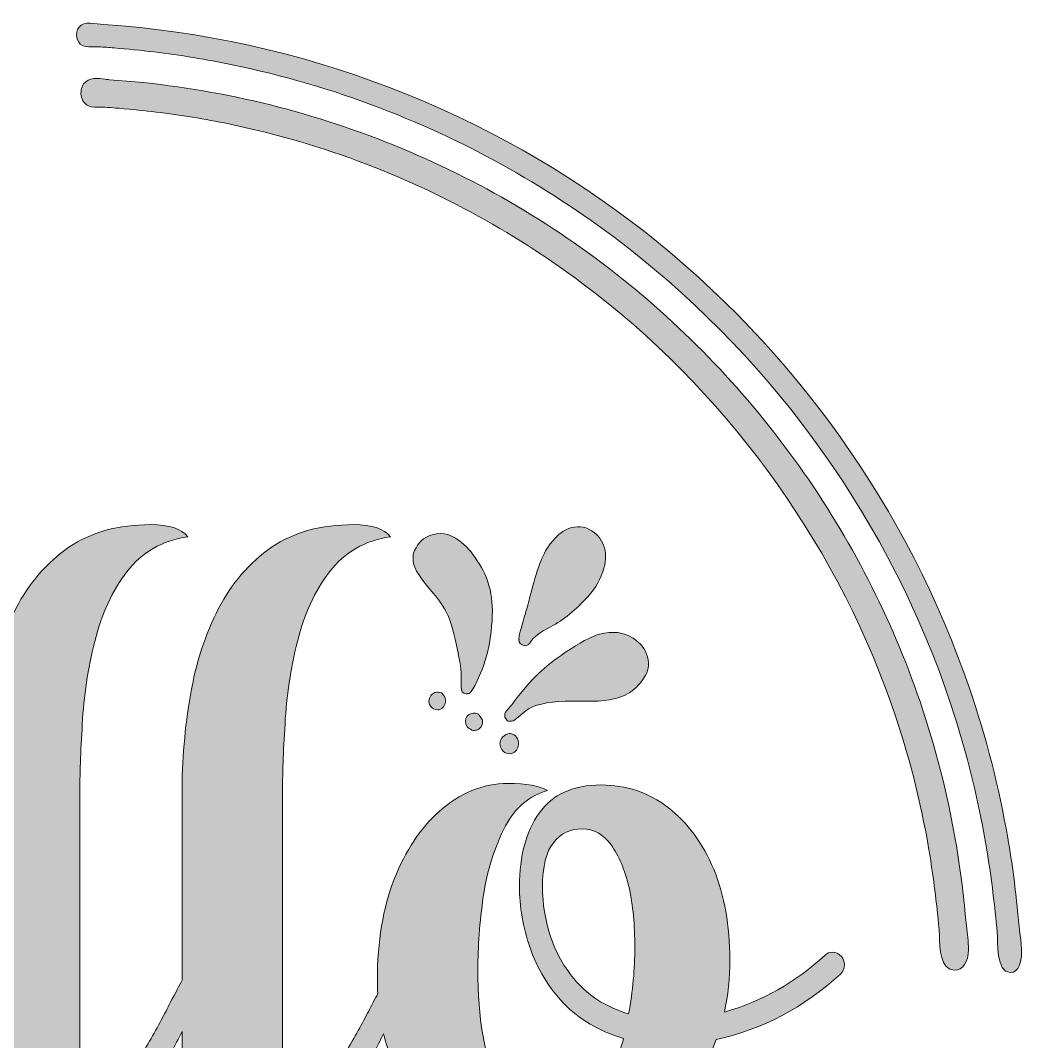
# Model space of a CAD drawing. Header units: inches. Extents: x 0.7 to 11.3, y -11.4 to -0.6.
# Drawn here: x 5.99 to 11.31, y -6.01 to -0.58 of the extents above; entities that cross this region are included whole.
import ezdxf

# ---------------------------------------------------------------- set-up
doc = ezdxf.new("R2010")
doc.units = ezdxf.units.IN
doc.header["$MEASUREMENT"] = 0
doc.layers.add('Layer 1', color=7, linetype='Continuous')

# ---------------------------------------------------------------- blocks, each defined once
blk = doc.blocks.new('block 7')
at = {"layer": 'Layer 1', "true_color": 0x231f20}
h = blk.add_hatch(color=250, dxfattribs=at)
h.dxf.hatch_style = 2
edge = h.paths.add_edge_path()
edge.add_spline(control_points=[(8.2511, -4.2002), (8.249, -4.2229), (8.2307, -4.242), (8.2102, -4.2424), (8.1983, -4.2429), (8.1779, -4.2321), (8.1715, -4.222), (8.1588, -4.2021), (8.1624, -4.1745), (8.1801, -4.1593), (8.1878, -4.1527), (8.2031, -4.1474), (8.2141, -4.148), (8.2365, -4.1489), (8.2534, -4.1727), (8.2511, -4.2002)], knot_values=[0, 0, 0, 0, 1, 1, 1, 2, 2, 2, 3, 3, 3, 4, 4, 4, 5, 5, 5, 5], degree=3, periodic=1)
at = {"layer": 'Layer 1', "lineweight": 0}
blk.add_open_spline([(8.2511, -4.2002), (8.249, -4.2229), (8.2307, -4.242), (8.2102, -4.2424), (8.1983, -4.2429), (8.1779, -4.2321), (8.1715, -4.222), (8.1588, -4.2021), (8.1624, -4.1745), (8.1801, -4.1593), (8.1878, -4.1527), (8.2031, -4.1474), (8.2141, -4.148), (8.2365, -4.1489), (8.2534, -4.1727), (8.2511, -4.2002)], degree=3, knots=[0, 0, 0, 0, 1, 1, 1, 2, 2, 2, 3, 3, 3, 4, 4, 4, 5, 5, 5, 5], dxfattribs=at)
blk = doc.blocks.new('block 8')
at = {"layer": 'Layer 1', "true_color": 0x231f20}
h = blk.add_hatch(color=250, dxfattribs=at)
h.dxf.hatch_style = 2
edge = h.paths.add_edge_path()
edge.add_spline(control_points=[(8.4299, -4.3441), (8.4261, -4.3465), (8.4172, -4.3497), (8.4102, -4.3512), (8.3993, -4.3531), (8.3962, -4.3526), (8.3841, -4.3456), (8.3694, -4.3371), (8.3627, -4.329), (8.3599, -4.3158), (8.3555, -4.2964), (8.3609, -4.279), (8.3745, -4.2691), (8.389, -4.2584), (8.4098, -4.2563), (8.4233, -4.2641), (8.4304, -4.2682), (8.4433, -4.2857), (8.448, -4.2973), (8.4532, -4.3101), (8.4431, -4.3355), (8.4299, -4.3441)], knot_values=[0, 0, 0, 0, 1, 1, 1, 2, 2, 2, 3, 3, 3, 4, 4, 4, 5, 5, 5, 6, 6, 6, 7, 7, 7, 7], degree=3, periodic=1)
at = {"layer": 'Layer 1', "lineweight": 0}
blk.add_open_spline([(8.4299, -4.3441), (8.4261, -4.3465), (8.4172, -4.3497), (8.4102, -4.3512), (8.3993, -4.3531), (8.3962, -4.3526), (8.3841, -4.3456), (8.3694, -4.3371), (8.3627, -4.329), (8.3599, -4.3158), (8.3555, -4.2964), (8.3609, -4.279), (8.3745, -4.2691), (8.389, -4.2584), (8.4098, -4.2563), (8.4233, -4.2641), (8.4304, -4.2682), (8.4433, -4.2857), (8.448, -4.2973), (8.4532, -4.3101), (8.4431, -4.3355), (8.4299, -4.3441)], degree=3, knots=[0, 0, 0, 0, 1, 1, 1, 2, 2, 2, 3, 3, 3, 4, 4, 4, 5, 5, 5, 6, 6, 6, 7, 7, 7, 7], dxfattribs=at)
blk = doc.blocks.new('block 10')
at = {"layer": 'Layer 1', "true_color": 0x231f20}
h = blk.add_hatch(color=250, dxfattribs=at)
h.dxf.hatch_style = 2
edge = h.paths.add_edge_path()
edge.add_spline(control_points=[(8.4586, -3.515), (8.4657, -3.5304), (8.4765, -3.5605), (8.4826, -3.5817), (8.4991, -3.6408), (8.5039, -3.692), (8.4992, -3.7676), (8.4939, -3.8518), (8.4857, -3.9028), (8.4669, -3.9678), (8.4448, -4.0429), (8.3932, -4.1516), (8.3775, -4.1554), (8.3666, -4.158), (8.355, -4.1574), (8.3489, -4.1536), (8.3355, -4.1456), (8.3332, -4.1357), (8.3348, -4.0935), (8.3371, -4.0418), (8.3348, -4.0197), (8.3174, -3.9314), (8.2996, -3.8406), (8.2795, -3.7687), (8.2609, -3.7314), (8.2444, -3.6983), (8.217, -3.6581), (8.1868, -3.6229), (8.098, -3.5188), (8.076, -3.4789), (8.0796, -3.4284), (8.0812, -3.4054), (8.0817, -3.4041), (8.0954, -3.3808), (8.1032, -3.3673), (8.1142, -3.3519), (8.12, -3.346), (8.154, -3.312), (8.2167, -3.2967), (8.2638, -3.311), (8.2983, -3.3213), (8.343, -3.3526), (8.3763, -3.3895), (8.4005, -3.4166), (8.4436, -3.4825), (8.4586, -3.515)], knot_values=[0, 0, 0, 0, 1, 1, 1, 2, 2, 2, 3, 3, 3, 4, 4, 4, 5, 5, 5, 6, 6, 6, 7, 7, 7, 8, 8, 8, 9, 9, 9, 10, 10, 10, 11, 11, 11, 12, 12, 12, 13, 13, 13, 14, 14, 14, 15, 15, 15, 15], degree=3, periodic=1)
at = {"layer": 'Layer 1', "lineweight": 0}
blk.add_open_spline([(8.4586, -3.515), (8.4657, -3.5304), (8.4765, -3.5605), (8.4826, -3.5817), (8.4991, -3.6408), (8.5039, -3.692), (8.4992, -3.7676), (8.4939, -3.8518), (8.4857, -3.9028), (8.4669, -3.9678), (8.4448, -4.0429), (8.3932, -4.1516), (8.3775, -4.1554), (8.3666, -4.158), (8.355, -4.1574), (8.3489, -4.1536), (8.3355, -4.1456), (8.3332, -4.1357), (8.3348, -4.0935), (8.3371, -4.0418), (8.3348, -4.0197), (8.3174, -3.9314), (8.2996, -3.8406), (8.2795, -3.7687), (8.2609, -3.7314), (8.2444, -3.6983), (8.217, -3.6581), (8.1868, -3.6229), (8.098, -3.5188), (8.076, -3.4789), (8.0796, -3.4284), (8.0812, -3.4054), (8.0817, -3.4041), (8.0954, -3.3808), (8.1032, -3.3673), (8.1142, -3.3519), (8.12, -3.346), (8.154, -3.312), (8.2167, -3.2967), (8.2638, -3.311), (8.2983, -3.3213), (8.343, -3.3526), (8.3763, -3.3895), (8.4005, -3.4166), (8.4436, -3.4825), (8.4586, -3.515)], degree=3, knots=[0, 0, 0, 0, 1, 1, 1, 2, 2, 2, 3, 3, 3, 4, 4, 4, 5, 5, 5, 6, 6, 6, 7, 7, 7, 8, 8, 8, 9, 9, 9, 10, 10, 10, 11, 11, 11, 12, 12, 12, 13, 13, 13, 14, 14, 14, 15, 15, 15, 15], dxfattribs=at)
blk = doc.blocks.new('block 11')
at = {"layer": 'Layer 1', "true_color": 0x231f20}
h = blk.add_hatch(color=250, dxfattribs=at)
h.dxf.hatch_style = 2
edge = h.paths.add_edge_path()
edge.add_spline(control_points=[(8.7032, -3.8823), (8.6972, -3.8926), (8.6894, -3.8988), (8.6783, -3.9016), (8.6685, -3.9042), (8.6469, -3.8918), (8.6432, -3.8811), (8.6419, -3.877), (8.6415, -3.8725), (8.6424, -3.8709), (8.6433, -3.8693), (8.643, -3.8672), (8.6418, -3.8665), (8.6404, -3.8658), (8.6406, -3.8634), (8.6419, -3.8611), (8.6432, -3.8588), (8.6439, -3.8555), (8.6435, -3.8535), (8.6423, -3.8487), (8.66, -3.7812), (8.676, -3.7301), (8.6832, -3.7064), (8.6947, -3.6647), (8.7017, -3.6372), (8.7362, -3.4991), (8.7672, -3.4166), (8.8037, -3.3659), (8.8127, -3.3534), (8.8367, -3.3262), (8.8473, -3.3161), (8.8832, -3.2832), (8.9279, -3.2661), (8.9695, -3.2692), (8.9902, -3.271), (8.9944, -3.2722), (9.016, -3.2837), (9.0895, -3.3224), (9.1187, -3.3992), (9.0936, -3.4885), (9.0774, -3.5459), (9.0515, -3.5919), (9.0077, -3.641), (8.9438, -3.7126), (8.8803, -3.7639), (8.8094, -3.8008), (8.7543, -3.8297), (8.7169, -3.8584), (8.7032, -3.8823)], knot_values=[0, 0, 0, 0, 1, 1, 1, 2, 2, 2, 3, 3, 3, 4, 4, 4, 5, 5, 5, 6, 6, 6, 7, 7, 7, 8, 8, 8, 9, 9, 9, 10, 10, 10, 11, 11, 11, 12, 12, 12, 13, 13, 13, 14, 14, 14, 15, 15, 15, 16, 16, 16, 16], degree=3, periodic=1)
at = {"layer": 'Layer 1', "lineweight": 0}
blk.add_open_spline([(8.7032, -3.8823), (8.6972, -3.8926), (8.6894, -3.8988), (8.6783, -3.9016), (8.6685, -3.9042), (8.6469, -3.8918), (8.6432, -3.8811), (8.6419, -3.877), (8.6415, -3.8725), (8.6424, -3.8709), (8.6433, -3.8693), (8.643, -3.8672), (8.6418, -3.8665), (8.6404, -3.8658), (8.6406, -3.8634), (8.6419, -3.8611), (8.6432, -3.8588), (8.6439, -3.8555), (8.6435, -3.8535), (8.6423, -3.8487), (8.66, -3.7812), (8.676, -3.7301), (8.6832, -3.7064), (8.6947, -3.6647), (8.7017, -3.6372), (8.7362, -3.4991), (8.7672, -3.4166), (8.8037, -3.3659), (8.8127, -3.3534), (8.8367, -3.3262), (8.8473, -3.3161), (8.8832, -3.2832), (8.9279, -3.2661), (8.9695, -3.2692), (8.9902, -3.271), (8.9944, -3.2722), (9.016, -3.2837), (9.0895, -3.3224), (9.1187, -3.3992), (9.0936, -3.4885), (9.0774, -3.5459), (9.0515, -3.5919), (9.0077, -3.641), (8.9438, -3.7126), (8.8803, -3.7639), (8.8094, -3.8008), (8.7543, -3.8297), (8.7169, -3.8584), (8.7032, -3.8823)], degree=3, knots=[0, 0, 0, 0, 1, 1, 1, 2, 2, 2, 3, 3, 3, 4, 4, 4, 5, 5, 5, 6, 6, 6, 7, 7, 7, 8, 8, 8, 9, 9, 9, 10, 10, 10, 11, 11, 11, 12, 12, 12, 13, 13, 13, 14, 14, 14, 15, 15, 15, 16, 16, 16, 16], dxfattribs=at)
blk = doc.blocks.new('block 12')
at = {"layer": 'Layer 1', "true_color": 0x231f20}
h = blk.add_hatch(color=250, dxfattribs=at)
h.dxf.hatch_style = 2
edge = h.paths.add_edge_path()
edge.add_spline(control_points=[(8.5738, -4.2929), (8.5745, -4.2918), (8.573, -4.2891), (8.5705, -4.2865), (8.5648, -4.281), (8.5651, -4.2656), (8.5713, -4.2548), (8.5741, -4.2499), (8.5771, -4.2458), (8.5782, -4.2455), (8.5793, -4.2453), (8.5963, -4.2242), (8.6159, -4.1987), (8.7106, -4.0757), (8.7729, -4.0158), (8.8863, -3.9384), (8.9656, -3.8847), (9.0248, -3.8532), (9.0709, -3.8406), (9.1387, -3.8218), (9.1999, -3.8292), (9.249, -3.862), (9.2891, -3.8891), (9.3119, -3.9175), (9.3232, -3.9558), (9.3388, -4.0083), (9.3286, -4.048), (9.2871, -4.0988), (9.258, -4.1344), (9.2318, -4.1539), (9.1915, -4.1696), (9.129, -4.1942), (9.0845, -4.1986), (8.9248, -4.1963), (8.8237, -4.195), (8.7411, -4.2093), (8.6959, -4.2356), (8.6862, -4.2413), (8.6564, -4.2649), (8.6299, -4.2882), (8.6176, -4.2988), (8.602, -4.3058), (8.5967, -4.3027), (8.5951, -4.3018), (8.593, -4.3022), (8.5924, -4.3033), (8.5916, -4.3047), (8.5869, -4.3032), (8.5818, -4.3003), (8.5768, -4.2974), (8.5732, -4.2941), (8.5738, -4.2929)], knot_values=[0, 0, 0, 0, 1, 1, 1, 2, 2, 2, 3, 3, 3, 4, 4, 4, 5, 5, 5, 6, 6, 6, 7, 7, 7, 8, 8, 8, 9, 9, 9, 10, 10, 10, 11, 11, 11, 12, 12, 12, 13, 13, 13, 14, 14, 14, 15, 15, 15, 16, 16, 16, 17, 17, 17, 17], degree=3, periodic=1)
at = {"layer": 'Layer 1', "lineweight": 0}
blk.add_open_spline([(8.5738, -4.2929), (8.5745, -4.2918), (8.573, -4.2891), (8.5705, -4.2865), (8.5648, -4.281), (8.5651, -4.2656), (8.5713, -4.2548), (8.5741, -4.2499), (8.5771, -4.2458), (8.5782, -4.2455), (8.5793, -4.2453), (8.5963, -4.2242), (8.6159, -4.1987), (8.7106, -4.0757), (8.7729, -4.0158), (8.8863, -3.9384), (8.9656, -3.8847), (9.0248, -3.8532), (9.0709, -3.8406), (9.1387, -3.8218), (9.1999, -3.8292), (9.249, -3.862), (9.2891, -3.8891), (9.3119, -3.9175), (9.3232, -3.9558), (9.3388, -4.0083), (9.3286, -4.048), (9.2871, -4.0988), (9.258, -4.1344), (9.2318, -4.1539), (9.1915, -4.1696), (9.129, -4.1942), (9.0845, -4.1986), (8.9248, -4.1963), (8.8237, -4.195), (8.7411, -4.2093), (8.6959, -4.2356), (8.6862, -4.2413), (8.6564, -4.2649), (8.6299, -4.2882), (8.6176, -4.2988), (8.602, -4.3058), (8.5967, -4.3027), (8.5951, -4.3018), (8.593, -4.3022), (8.5924, -4.3033), (8.5916, -4.3047), (8.5869, -4.3032), (8.5818, -4.3003), (8.5768, -4.2974), (8.5732, -4.2941), (8.5738, -4.2929)], degree=3, knots=[0, 0, 0, 0, 1, 1, 1, 2, 2, 2, 3, 3, 3, 4, 4, 4, 5, 5, 5, 6, 6, 6, 7, 7, 7, 8, 8, 8, 9, 9, 9, 10, 10, 10, 11, 11, 11, 12, 12, 12, 13, 13, 13, 14, 14, 14, 15, 15, 15, 16, 16, 16, 17, 17, 17, 17], dxfattribs=at)
blk = doc.blocks.new('block 9')
at = {"layer": 'Layer 1'}
for name in ['block 10', 'block 11', 'block 12']:
    blk.add_blockref(name, (0, 0), dxfattribs=at)
blk = doc.blocks.new('block 13')
at = {"layer": 'Layer 1', "true_color": 0x231f20}
h = blk.add_hatch(color=250, dxfattribs=at)
h.dxf.hatch_style = 2
edge = h.paths.add_edge_path()
edge.add_spline(control_points=[(8.5415, -4.4151), (8.5432, -4.4014), (8.5533, -4.3855), (8.5653, -4.378), (8.579, -4.3691), (8.5859, -4.3672), (8.5973, -4.3686), (8.625, -4.372), (8.6416, -4.3953), (8.6398, -4.4277), (8.6386, -4.4478), (8.6238, -4.4677), (8.6049, -4.474), (8.5958, -4.477), (8.5766, -4.4748), (8.5676, -4.4696), (8.5513, -4.4602), (8.539, -4.4348), (8.5415, -4.4151)], knot_values=[0, 0, 0, 0, 1, 1, 1, 2, 2, 2, 3, 3, 3, 4, 4, 4, 5, 5, 5, 6, 6, 6, 6], degree=3, periodic=1)
at = {"layer": 'Layer 1', "lineweight": 0}
blk.add_open_spline([(8.5415, -4.4151), (8.5432, -4.4014), (8.5533, -4.3855), (8.5653, -4.378), (8.579, -4.3691), (8.5859, -4.3672), (8.5973, -4.3686), (8.625, -4.372), (8.6416, -4.3953), (8.6398, -4.4277), (8.6386, -4.4478), (8.6238, -4.4677), (8.6049, -4.474), (8.5958, -4.477), (8.5766, -4.4748), (8.5676, -4.4696), (8.5513, -4.4602), (8.539, -4.4348), (8.5415, -4.4151)], degree=3, knots=[0, 0, 0, 0, 1, 1, 1, 2, 2, 2, 3, 3, 3, 4, 4, 4, 5, 5, 5, 6, 6, 6, 6], dxfattribs=at)
blk = doc.blocks.new('block 6')
at = {"layer": 'Layer 1'}
for name in ['block 9', 'block 7', 'block 8', 'block 13']:
    blk.add_blockref(name, (0, 0), dxfattribs=at)
blk = doc.blocks.new('block 3')
at = {"layer": 'Layer 1', "true_color": 0x231f20}
h = blk.add_hatch(color=250, dxfattribs=at)
h.dxf.hatch_style = 2
edge = h.paths.add_edge_path()
edge.add_spline(control_points=[(10.3564, -5.5537), (10.3422, -5.5382), (10.326, -5.5305), (10.3079, -5.5305), (10.2936, -5.5305), (10.2807, -5.5356), (10.2691, -5.546), (10.1125, -5.6909), (9.934, -5.7918), (9.7335, -5.8487), (9.7529, -5.7608), (9.7626, -5.6676), (9.7626, -5.5693), (9.7626, -5.3895), (9.7341, -5.2297), (9.6772, -5.0899), (9.619, -4.9502), (9.5381, -4.8409), (9.4346, -4.762), (9.3324, -4.6818), (9.2134, -4.6417), (9.0776, -4.6417), (8.9301, -4.6417), (8.8207, -4.6915), (8.7496, -4.7911), (8.6798, -4.8894), (8.6448, -5.0188), (8.6448, -5.1792), (8.6448, -5.2879), (8.6636, -5.3972), (8.7011, -5.5072), (8.7386, -5.6171), (8.7981, -5.7155), (8.8796, -5.8021), (8.9611, -5.8875), (9.0672, -5.9496), (9.1979, -5.9884), (9.1746, -6.0751), (9.1448, -6.1527), (9.1086, -6.2213), (9.0724, -6.2899), (9.0297, -6.3442), (8.9806, -6.3843), (8.9313, -6.4257), (8.8751, -6.4464), (8.8117, -6.4464), (8.6914, -6.4464), (8.5969, -6.374), (8.5284, -6.2291), (8.4585, -6.0842), (8.4236, -5.8824), (8.4236, -5.6236), (8.4236, -5.502), (8.4333, -5.372), (8.4527, -5.2336), (8.4734, -5.0951), (8.5128, -4.9703), (8.5711, -4.859), (8.6228, -4.7607), (8.6972, -4.698), (8.7942, -4.6708), (8.7515, -4.6462), (8.681, -4.6339), (8.5827, -4.6339), (8.452, -4.6339), (8.3291, -4.6844), (8.214, -4.7853), (8.1182, -4.872), (8.04, -4.991), (7.9792, -5.1423), (7.9197, -5.295), (7.8899, -5.4742), (7.8899, -5.6799), (7.8899, -5.704), (7.8907, -5.7276), (7.8919, -5.7508), (7.8842, -5.7654), (7.876, -5.7808), (7.8667, -5.7983), (7.8382, -5.8552), (7.8013, -5.9238), (7.756, -6.004), (7.7094, -6.0855), (7.6616, -6.1592), (7.6124, -6.2252), (7.562, -6.2912), (7.5174, -6.3241), (7.4785, -6.3241), (7.4177, -6.3241), (7.3866, -6.2537), (7.3854, -6.1126), (7.3854, -6.1126), (7.3854, -4.6941), (7.3854, -4.6941), (7.3854, -4.5906), (7.3899, -4.4651), (7.399, -4.3176), (7.4067, -4.1701), (7.4287, -4.0239), (7.465, -3.879), (7.4999, -3.7354), (7.5568, -3.6119), (7.6357, -3.5084), (7.7146, -3.4049), (7.8227, -3.3428), (7.9598, -3.3221), (7.9249, -3.2794), (7.8595, -3.258), (7.7638, -3.258), (7.5904, -3.258), (7.4449, -3.2981), (7.3272, -3.3784), (7.2094, -3.4599), (7.1157, -3.5685), (7.0458, -3.7044), (6.9759, -3.8389), (6.9261, -3.9922), (6.8964, -4.1643), (6.8666, -4.3351), (6.8517, -4.5117), (6.8517, -4.6941), (6.8517, -4.6941), (6.8517, -5.6799), (6.8517, -5.6799), (6.8388, -5.7058), (6.8181, -5.7452), (6.7896, -5.7983), (6.7612, -5.8552), (6.7243, -5.9238), (6.679, -6.004), (6.6324, -6.0855), (6.5846, -6.1592), (6.5354, -6.2252), (6.485, -6.2912), (6.4403, -6.3241), (6.4015, -6.3241), (6.3407, -6.3241), (6.3096, -6.2537), (6.3084, -6.1126), (6.3084, -6.1126), (6.3084, -4.6941), (6.3084, -4.6941), (6.3084, -4.5906), (6.3129, -4.4651), (6.322, -4.3176), (6.3297, -4.1701), (6.3517, -4.0239), (6.3879, -3.879), (6.4229, -3.7354), (6.4798, -3.6119), (6.5587, -3.5084), (6.6376, -3.4049), (6.7456, -3.3428), (6.8828, -3.3221), (6.8479, -3.2794), (6.7825, -3.258), (6.6868, -3.258), (6.5134, -3.258), (6.3679, -3.2981), (6.2501, -3.3784), (6.1324, -3.4599), (6.0386, -3.5685), (5.9688, -3.7044), (5.8989, -3.8389), (5.8491, -3.9922), (5.8193, -4.1643), (5.7896, -4.3351), (5.7747, -4.5117), (5.7747, -4.6941), (5.7747, -4.6941), (5.7747, -5.6799), (5.7747, -5.6799), (5.6505, -5.9063), (5.4972, -6.0939), (5.3148, -6.2426), (5.1802, -6.3449), (5.0541, -6.396), (4.9364, -6.396), (4.8523, -6.396), (4.7773, -6.3695), (4.7113, -6.3164), (4.644, -6.2634), (4.5922, -6.176), (4.556, -6.0544), (5.1421, -5.8914), (5.4396, -5.61), (5.4487, -5.2103), (5.4461, -4.9451), (5.3394, -4.7724), (5.1285, -4.6921), (5.0354, -4.6624), (4.9415, -4.6475), (4.8471, -4.6475), (4.6556, -4.6475), (4.4952, -4.6902), (4.3658, -4.7756), (4.2352, -4.8623), (4.1369, -4.9832), (4.0709, -5.1385), (4.0049, -5.2937), (3.9719, -5.4742), (3.9719, -5.6799), (3.9719, -5.7046), (3.9725, -5.7289), (3.9737, -5.7528), (3.9666, -5.7668), (3.959, -5.7817), (3.9506, -5.7983), (3.9221, -5.8539), (3.8846, -5.9224), (3.838, -6.004), (3.7927, -6.0855), (3.7449, -6.1586), (3.6944, -6.2232), (3.644, -6.2892), (3.6, -6.3222), (3.5624, -6.3222), (3.5004, -6.3222), (3.4686, -6.2517), (3.4674, -6.1107), (3.4674, -6.1107), (3.4674, -5.1074), (3.4674, -5.1074), (3.4674, -5.0324), (3.4615, -4.9596), (3.4499, -4.8891), (3.4382, -4.8186), (3.4117, -4.7604), (3.3703, -4.7144), (3.3289, -4.6685), (3.2649, -4.6455), (3.1782, -4.6455), (3.1174, -4.6455), (3.0592, -4.6585), (3.0036, -4.6844), (2.9233, -4.7271), (2.8561, -4.7889), (2.8017, -4.8697), (2.7474, -4.9505), (2.7021, -5.0337), (2.6659, -5.1191), (2.6206, -5.2277), (2.5798, -5.3383), (2.5436, -5.4509), (2.5152, -5.5415), (2.4874, -5.6327), (2.4602, -5.7245), (2.4602, -5.7245), (2.3845, -5.9671), (2.3845, -5.9671), (2.3845, -5.9671), (2.3845, -4.5272), (2.3845, -4.5272), (2.3845, -4.403), (2.391, -4.2801), (2.4039, -4.1585), (2.4182, -4.0381), (2.4427, -3.9288), (2.4777, -3.8305), (2.5126, -3.7322), (2.5611, -3.6533), (2.6232, -3.5938), (2.6866, -3.5343), (2.7681, -3.5045), (2.8677, -3.5045), (2.9376, -3.5045), (2.9951, -3.5207), (3.0404, -3.553), (3.0844, -3.5854), (3.1187, -3.6261), (3.1433, -3.6753), (3.1678, -3.7257), (3.1853, -3.7781), (3.1957, -3.8324), (3.2047, -3.8868), (3.2093, -3.9372), (3.2093, -3.9838), (3.2093, -4.1002), (3.1802, -4.1805), (3.1219, -4.2244), (3.1219, -4.2659), (3.1355, -4.2995), (3.1627, -4.3254), (3.1899, -4.3512), (3.2306, -4.3642), (3.2849, -4.3642), (3.3354, -4.3642), (3.3852, -4.3467), (3.4344, -4.3118), (3.4822, -4.2756), (3.5223, -4.2244), (3.5547, -4.1585), (3.5857, -4.0912), (3.6013, -4.0123), (3.6013, -3.9217), (3.5987, -3.7303), (3.5333, -3.5724), (3.4053, -3.4482), (3.2772, -3.3253), (3.0987, -3.2619), (2.8697, -3.258), (2.7338, -3.258), (2.6051, -3.2846), (2.4835, -3.3376), (2.3606, -3.3919), (2.2519, -3.4741), (2.1575, -3.5841), (2.063, -3.6953), (1.9886, -3.837), (1.9343, -4.009), (1.8787, -4.1798), (1.8509, -4.3829), (1.8509, -4.6184), (1.8509, -4.6184), (1.8509, -6.5667), (1.8509, -6.5667), (1.8987, -6.59), (1.9556, -6.6017), (2.0216, -6.6017), (2.0992, -6.6017), (2.1717, -6.5842), (2.239, -6.5493), (2.3062, -6.5143), (2.3547, -6.4548), (2.3845, -6.3707), (2.4078, -6.3009), (2.4576, -6.1482), (2.5339, -5.9127), (2.5766, -5.7873), (2.6206, -5.6624), (2.6659, -5.5382), (2.7125, -5.4127), (2.7571, -5.3073), (2.7998, -5.2219), (2.8412, -5.1378), (2.8755, -5.0958), (2.9027, -5.0958), (2.9221, -5.0958), (2.9324, -5.1301), (2.9337, -5.1986), (2.9337, -5.1986), (2.9337, -6.0117), (2.9337, -6.0117), (2.9337, -6.0932), (2.9392, -6.1735), (2.9502, -6.2524), (2.9612, -6.3313), (2.9815, -6.4024), (3.0113, -6.4658), (3.0372, -6.5201), (3.0734, -6.5638), (3.12, -6.5968), (3.1666, -6.6298), (3.2261, -6.6463), (3.2985, -6.6463), (3.3904, -6.6463), (3.4725, -6.6249), (3.545, -6.5823), (3.6161, -6.5396), (3.6802, -6.4826), (3.7371, -6.4115), (3.794, -6.3416), (3.8458, -6.264), (3.8924, -6.1786), (3.9316, -6.1097), (3.9681, -6.0396), (4.003, -5.9689), (4.021, -6.0471), (4.0467, -6.1198), (4.0806, -6.1864), (4.1517, -6.3287), (4.2475, -6.4386), (4.3678, -6.5163), (4.4881, -6.5926), (4.6201, -6.6308), (4.7637, -6.6308), (4.9577, -6.6308), (5.1434, -6.5661), (5.3206, -6.4367), (5.4833, -6.3184), (5.6346, -6.1463), (5.7747, -5.9206), (5.7747, -5.9206), (5.7747, -6.0117), (5.7747, -6.0117), (5.7747, -6.0932), (5.7799, -6.1735), (5.7902, -6.2524), (5.8006, -6.3326), (5.8206, -6.4037), (5.8504, -6.4658), (5.8776, -6.5215), (5.9144, -6.5654), (5.961, -6.5978), (6.0076, -6.6314), (6.0664, -6.6482), (6.1376, -6.6482), (6.2307, -6.6482), (6.3135, -6.6269), (6.386, -6.5842), (6.4571, -6.5402), (6.5212, -6.4833), (6.5781, -6.4134), (6.635, -6.3436), (6.6868, -6.2659), (6.7334, -6.1806), (6.775, -6.1042), (6.8142, -6.0279), (6.8517, -5.9516), (6.8517, -5.9516), (6.8517, -6.0117), (6.8517, -6.0117), (6.8517, -6.0932), (6.8569, -6.1735), (6.8673, -6.2524), (6.8776, -6.3326), (6.8976, -6.4037), (6.9274, -6.4658), (6.9546, -6.5215), (6.9914, -6.5654), (7.038, -6.5978), (7.0846, -6.6314), (7.1434, -6.6482), (7.2146, -6.6482), (7.3078, -6.6482), (7.3905, -6.6269), (7.463, -6.5842), (7.5342, -6.5402), (7.5982, -6.4833), (7.6551, -6.4134), (7.712, -6.3436), (7.7638, -6.2659), (7.8104, -6.1806), (7.8497, -6.1084), (7.8868, -6.0363), (7.9224, -5.9642), (7.9339, -6.0101), (7.9481, -6.0539), (7.9656, -6.0952), (8.0161, -6.2129), (8.084, -6.3112), (8.1694, -6.3901), (8.2548, -6.4678), (8.3505, -6.526), (8.4566, -6.5648), (8.564, -6.6049), (8.6739, -6.6249), (8.7865, -6.6249), (8.9909, -6.6249), (9.1733, -6.5693), (9.3337, -6.4581), (9.4954, -6.3481), (9.6144, -6.1935), (9.6908, -5.9943), (9.9379, -5.9399), (10.1578, -5.8241), (10.3506, -5.6469), (10.3648, -5.6327), (10.3719, -5.6158), (10.3719, -5.5964), (10.3706, -5.5783), (10.3654, -5.5641), (10.3564, -5.5537)], knot_values=[0, 0, 0, 0, 1, 1, 1, 2, 2, 2, 3, 3, 3, 4, 4, 4, 5, 5, 5, 6, 6, 6, 7, 7, 7, 8, 8, 8, 9, 9, 9, 10, 10, 10, 11, 11, 11, 12, 12, 12, 13, 13, 13, 14, 14, 14, 15, 15, 15, 16, 16, 16, 17, 17, 17, 18, 18, 18, 19, 19, 19, 20, 20, 20, 21, 21, 21, 22, 22, 22, 23, 23, 23, 24, 24, 24, 25, 25, 25, 26, 26, 26, 27, 27, 27, 28, 28, 28, 29, 29, 29, 30, 30, 30, 31, 31, 31, 32, 32, 32, 33, 33, 33, 34, 34, 34, 35, 35, 35, 36, 36, 36, 37, 37, 37, 38, 38, 38, 39, 39, 39, 40, 40, 40, 41, 41, 41, 42, 42, 42, 43, 43, 43, 44, 44, 44, 45, 45, 45, 46, 46, 46, 47, 47, 47, 48, 48, 48, 49, 49, 49, 50, 50, 50, 51, 51, 51, 52, 52, 52, 53, 53, 53, 54, 54, 54, 55, 55, 55, 56, 56, 56, 57, 57, 57, 58, 58, 58, 59, 59, 59, 60, 60, 60, 61, 61, 61, 62, 62, 62, 63, 63, 63, 64, 64, 64, 65, 65, 65, 66, 66, 66, 67, 67, 67, 68, 68, 68, 69, 69, 69, 70, 70, 70, 71, 71, 71, 72, 72, 72, 73, 73, 73, 74, 74, 74, 75, 75, 75, 76, 76, 76, 77, 77, 77, 78, 78, 78, 79, 79, 79, 80, 80, 80, 81, 81, 81, 82, 82, 82, 83, 83, 83, 84, 84, 84, 85, 85, 85, 86, 86, 86, 87, 87, 87, 88, 88, 88, 89, 89, 89, 90, 90, 90, 91, 91, 91, 92, 92, 92, 93, 93, 93, 94, 94, 94, 95, 95, 95, 96, 96, 96, 97, 97, 97, 98, 98, 98, 99, 99, 99, 100, 100, 100, 101, 101, 101, 102, 102, 102, 103, 103, 103, 104, 104, 104, 105, 105, 105, 106, 106, 106, 107, 107, 107, 108, 108, 108, 109, 109, 109, 110, 110, 110, 111, 111, 111, 112, 112, 112, 113, 113, 113, 114, 114, 114, 115, 115, 115, 116, 116, 116, 117, 117, 117, 118, 118, 118, 119, 119, 119, 120, 120, 120, 121, 121, 121, 122, 122, 122, 123, 123, 123, 124, 124, 124, 125, 125, 125, 126, 126, 126, 127, 127, 127, 128, 128, 128, 129, 129, 129, 130, 130, 130, 131, 131, 131, 132, 132, 132, 133, 133, 133, 134, 134, 134, 135, 135, 135, 136, 136, 136, 137, 137, 137, 138, 138, 138, 139, 139, 139, 140, 140, 140, 141, 141, 141, 142, 142, 142, 143, 143, 143, 144, 144, 144, 145, 145, 145, 146, 146, 146, 147, 147, 147, 148, 148, 148, 149, 149, 149, 150, 150, 150, 151, 151, 151, 152, 152, 152, 153, 153, 153, 154, 154, 154, 154], degree=3, periodic=1)
edge = h.paths.add_edge_path()
edge.add_spline(control_points=[(4.5056, -5.6236), (4.5056, -5.524), (4.512, -5.425), (4.525, -5.3267), (4.5379, -5.2271), (4.558, -5.1372), (4.5851, -5.057), (4.6123, -4.9754), (4.6472, -4.9108), (4.6899, -4.8629), (4.7326, -4.8137), (4.785, -4.7891), (4.8471, -4.7891), (4.904, -4.7891), (4.9467, -4.806), (4.9752, -4.8396), (5.0024, -4.8733), (5.0198, -4.9153), (5.0276, -4.9657), (5.0341, -5.0162), (5.0373, -5.0667), (5.0373, -5.1171), (5.0373, -5.5272), (4.8672, -5.7963), (4.5269, -5.9244), (4.5127, -5.839), (4.5056, -5.7388), (4.5056, -5.6236)], knot_values=[0, 0, 0, 0, 1, 1, 1, 2, 2, 2, 3, 3, 3, 4, 4, 4, 5, 5, 5, 6, 6, 6, 7, 7, 7, 8, 8, 8, 9, 9, 9, 9], degree=3, periodic=1)
edge = h.paths.add_edge_path()
edge.add_spline(control_points=[(9.225, -5.8584), (9.1151, -5.8248), (9.0264, -5.7718), (8.9592, -5.6993), (8.8919, -5.6268), (8.8427, -5.5447), (8.8117, -5.4528), (8.7819, -5.361), (8.7671, -5.2711), (8.7671, -5.1831), (8.7671, -5.0757), (8.7865, -4.9975), (8.8253, -4.9483), (8.8641, -4.8991), (8.9152, -4.8745), (8.9786, -4.8745), (9.0394, -4.8745), (9.0905, -4.903), (9.1319, -4.9599), (9.1733, -5.0169), (9.205, -5.0925), (9.227, -5.187), (9.2477, -5.2814), (9.258, -5.3868), (9.258, -5.5033), (9.258, -5.6184), (9.247, -5.7368), (9.225, -5.8584)], knot_values=[0, 0, 0, 0, 1, 1, 1, 2, 2, 2, 3, 3, 3, 4, 4, 4, 5, 5, 5, 6, 6, 6, 7, 7, 7, 8, 8, 8, 9, 9, 9, 9], degree=3, periodic=1)
at = {"layer": 'Layer 1', "lineweight": 0}
for points, knots in [([(10.3564, -5.5537), (10.3422, -5.5382), (10.326, -5.5305), (10.3079, -5.5305), (10.2936, -5.5305), (10.2807, -5.5356), (10.2691, -5.546), (10.1125, -5.6909), (9.934, -5.7918), (9.7335, -5.8487), (9.7529, -5.7608), (9.7626, -5.6676), (9.7626, -5.5693), (9.7626, -5.3895), (9.7341, -5.2297), (9.6772, -5.0899), (9.619, -4.9502), (9.5381, -4.8409), (9.4346, -4.762), (9.3324, -4.6818), (9.2134, -4.6417), (9.0776, -4.6417), (8.9301, -4.6417), (8.8207, -4.6915), (8.7496, -4.7911), (8.6798, -4.8894), (8.6448, -5.0188), (8.6448, -5.1792), (8.6448, -5.2879), (8.6636, -5.3972), (8.7011, -5.5072), (8.7386, -5.6171), (8.7981, -5.7155), (8.8796, -5.8021), (8.9611, -5.8875), (9.0672, -5.9496), (9.1979, -5.9884), (9.1746, -6.0751), (9.1448, -6.1527), (9.1086, -6.2213), (9.0724, -6.2899), (9.0297, -6.3442), (8.9806, -6.3843), (8.9313, -6.4257), (8.8751, -6.4464), (8.8117, -6.4464), (8.6914, -6.4464), (8.5969, -6.374), (8.5284, -6.2291), (8.4585, -6.0842), (8.4236, -5.8824), (8.4236, -5.6236), (8.4236, -5.502), (8.4333, -5.372), (8.4527, -5.2336), (8.4734, -5.0951), (8.5128, -4.9703), (8.5711, -4.859), (8.6228, -4.7607), (8.6972, -4.698), (8.7942, -4.6708), (8.7515, -4.6462), (8.681, -4.6339), (8.5827, -4.6339), (8.452, -4.6339), (8.3291, -4.6844), (8.214, -4.7853), (8.1182, -4.872), (8.04, -4.991), (7.9792, -5.1423), (7.9197, -5.295), (7.8899, -5.4742), (7.8899, -5.6799), (7.8899, -5.704), (7.8907, -5.7276), (7.8919, -5.7508), (7.8842, -5.7654), (7.876, -5.7808), (7.8667, -5.7983), (7.8382, -5.8552), (7.8013, -5.9238), (7.756, -6.004), (7.7094, -6.0855), (7.6616, -6.1592), (7.6124, -6.2252), (7.562, -6.2912), (7.5174, -6.3241), (7.4785, -6.3241), (7.4177, -6.3241), (7.3866, -6.2537), (7.3854, -6.1126), (7.3854, -6.1126), (7.3854, -4.6941), (7.3854, -4.6941), (7.3854, -4.5906), (7.3899, -4.4651), (7.399, -4.3176), (7.4067, -4.1701), (7.4287, -4.0239), (7.465, -3.879), (7.4999, -3.7354), (7.5568, -3.6119), (7.6357, -3.5084), (7.7146, -3.4049), (7.8227, -3.3428), (7.9598, -3.3221), (7.9249, -3.2794), (7.8595, -3.258), (7.7638, -3.258), (7.5904, -3.258), (7.4449, -3.2981), (7.3272, -3.3784), (7.2094, -3.4599), (7.1157, -3.5685), (7.0458, -3.7044), (6.9759, -3.8389), (6.9261, -3.9922), (6.8964, -4.1643), (6.8666, -4.3351), (6.8517, -4.5117), (6.8517, -4.6941), (6.8517, -4.6941), (6.8517, -5.6799), (6.8517, -5.6799), (6.8388, -5.7058), (6.8181, -5.7452), (6.7896, -5.7983), (6.7612, -5.8552), (6.7243, -5.9238), (6.679, -6.004), (6.6324, -6.0855), (6.5846, -6.1592), (6.5354, -6.2252), (6.485, -6.2912), (6.4403, -6.3241), (6.4015, -6.3241), (6.3407, -6.3241), (6.3096, -6.2537), (6.3084, -6.1126), (6.3084, -6.1126), (6.3084, -4.6941), (6.3084, -4.6941), (6.3084, -4.5906), (6.3129, -4.4651), (6.322, -4.3176), (6.3297, -4.1701), (6.3517, -4.0239), (6.3879, -3.879), (6.4229, -3.7354), (6.4798, -3.6119), (6.5587, -3.5084), (6.6376, -3.4049), (6.7456, -3.3428), (6.8828, -3.3221), (6.8479, -3.2794), (6.7825, -3.258), (6.6868, -3.258), (6.5134, -3.258), (6.3679, -3.2981), (6.2501, -3.3784), (6.1324, -3.4599), (6.0386, -3.5685), (5.9688, -3.7044), (5.8989, -3.8389), (5.8491, -3.9922), (5.8193, -4.1643), (5.7896, -4.3351), (5.7747, -4.5117), (5.7747, -4.6941), (5.7747, -4.6941), (5.7747, -5.6799), (5.7747, -5.6799), (5.6505, -5.9063), (5.4972, -6.0939), (5.3148, -6.2426), (5.1802, -6.3449), (5.0541, -6.396), (4.9364, -6.396), (4.8523, -6.396), (4.7773, -6.3695), (4.7113, -6.3164), (4.644, -6.2634), (4.5922, -6.176), (4.556, -6.0544), (5.1421, -5.8914), (5.4396, -5.61), (5.4487, -5.2103), (5.4461, -4.9451), (5.3394, -4.7724), (5.1285, -4.6921), (5.0354, -4.6624), (4.9415, -4.6475), (4.8471, -4.6475), (4.6556, -4.6475), (4.4952, -4.6902), (4.3658, -4.7756), (4.2352, -4.8623), (4.1369, -4.9832), (4.0709, -5.1385), (4.0049, -5.2937), (3.9719, -5.4742), (3.9719, -5.6799), (3.9719, -5.7046), (3.9725, -5.7289), (3.9737, -5.7528), (3.9666, -5.7668), (3.959, -5.7817), (3.9506, -5.7983), (3.9221, -5.8539), (3.8846, -5.9224), (3.838, -6.004), (3.7927, -6.0855), (3.7449, -6.1586), (3.6944, -6.2232), (3.644, -6.2892), (3.6, -6.3222), (3.5624, -6.3222), (3.5004, -6.3222), (3.4686, -6.2517), (3.4674, -6.1107), (3.4674, -6.1107), (3.4674, -5.1074), (3.4674, -5.1074), (3.4674, -5.0324), (3.4615, -4.9596), (3.4499, -4.8891), (3.4382, -4.8186), (3.4117, -4.7604), (3.3703, -4.7144), (3.3289, -4.6685), (3.2649, -4.6455), (3.1782, -4.6455), (3.1174, -4.6455), (3.0592, -4.6585), (3.0036, -4.6844), (2.9233, -4.7271), (2.8561, -4.7889), (2.8017, -4.8697), (2.7474, -4.9505), (2.7021, -5.0337), (2.6659, -5.1191), (2.6206, -5.2277), (2.5798, -5.3383), (2.5436, -5.4509), (2.5152, -5.5415), (2.4874, -5.6327), (2.4602, -5.7245), (2.4602, -5.7245), (2.3845, -5.9671), (2.3845, -5.9671), (2.3845, -5.9671), (2.3845, -4.5272), (2.3845, -4.5272), (2.3845, -4.403), (2.391, -4.2801), (2.4039, -4.1585), (2.4182, -4.0381), (2.4427, -3.9288), (2.4777, -3.8305), (2.5126, -3.7322), (2.5611, -3.6533), (2.6232, -3.5938), (2.6866, -3.5343), (2.7681, -3.5045), (2.8677, -3.5045), (2.9376, -3.5045), (2.9951, -3.5207), (3.0404, -3.553), (3.0844, -3.5854), (3.1187, -3.6261), (3.1433, -3.6753), (3.1678, -3.7257), (3.1853, -3.7781), (3.1957, -3.8324), (3.2047, -3.8868), (3.2093, -3.9372), (3.2093, -3.9838), (3.2093, -4.1002), (3.1802, -4.1805), (3.1219, -4.2244), (3.1219, -4.2659), (3.1355, -4.2995), (3.1627, -4.3254), (3.1899, -4.3512), (3.2306, -4.3642), (3.2849, -4.3642), (3.3354, -4.3642), (3.3852, -4.3467), (3.4344, -4.3118), (3.4822, -4.2756), (3.5223, -4.2244), (3.5547, -4.1585), (3.5857, -4.0912), (3.6013, -4.0123), (3.6013, -3.9217), (3.5987, -3.7303), (3.5333, -3.5724), (3.4053, -3.4482), (3.2772, -3.3253), (3.0987, -3.2619), (2.8697, -3.258), (2.7338, -3.258), (2.6051, -3.2846), (2.4835, -3.3376), (2.3606, -3.3919), (2.2519, -3.4741), (2.1575, -3.5841), (2.063, -3.6953), (1.9886, -3.837), (1.9343, -4.009), (1.8787, -4.1798), (1.8509, -4.3829), (1.8509, -4.6184), (1.8509, -4.6184), (1.8509, -6.5667), (1.8509, -6.5667), (1.8987, -6.59), (1.9556, -6.6017), (2.0216, -6.6017), (2.0992, -6.6017), (2.1717, -6.5842), (2.239, -6.5493), (2.3062, -6.5143), (2.3547, -6.4548), (2.3845, -6.3707), (2.4078, -6.3009), (2.4576, -6.1482), (2.5339, -5.9127), (2.5766, -5.7873), (2.6206, -5.6624), (2.6659, -5.5382), (2.7125, -5.4127), (2.7571, -5.3073), (2.7998, -5.2219), (2.8412, -5.1378), (2.8755, -5.0958), (2.9027, -5.0958), (2.9221, -5.0958), (2.9324, -5.1301), (2.9337, -5.1986), (2.9337, -5.1986), (2.9337, -6.0117), (2.9337, -6.0117), (2.9337, -6.0932), (2.9392, -6.1735), (2.9502, -6.2524), (2.9612, -6.3313), (2.9815, -6.4024), (3.0113, -6.4658), (3.0372, -6.5201), (3.0734, -6.5638), (3.12, -6.5968), (3.1666, -6.6298), (3.2261, -6.6463), (3.2985, -6.6463), (3.3904, -6.6463), (3.4725, -6.6249), (3.545, -6.5823), (3.6161, -6.5396), (3.6802, -6.4826), (3.7371, -6.4115), (3.794, -6.3416), (3.8458, -6.264), (3.8924, -6.1786), (3.9316, -6.1097), (3.9681, -6.0396), (4.003, -5.9689), (4.021, -6.0471), (4.0467, -6.1198), (4.0806, -6.1864), (4.1517, -6.3287), (4.2475, -6.4386), (4.3678, -6.5163), (4.4881, -6.5926), (4.6201, -6.6308), (4.7637, -6.6308), (4.9577, -6.6308), (5.1434, -6.5661), (5.3206, -6.4367), (5.4833, -6.3184), (5.6346, -6.1463), (5.7747, -5.9206), (5.7747, -5.9206), (5.7747, -6.0117), (5.7747, -6.0117), (5.7747, -6.0932), (5.7799, -6.1735), (5.7902, -6.2524), (5.8006, -6.3326), (5.8206, -6.4037), (5.8504, -6.4658), (5.8776, -6.5215), (5.9144, -6.5654), (5.961, -6.5978), (6.0076, -6.6314), (6.0664, -6.6482), (6.1376, -6.6482), (6.2307, -6.6482), (6.3135, -6.6269), (6.386, -6.5842), (6.4571, -6.5402), (6.5212, -6.4833), (6.5781, -6.4134), (6.635, -6.3436), (6.6868, -6.2659), (6.7334, -6.1806), (6.775, -6.1042), (6.8142, -6.0279), (6.8517, -5.9516), (6.8517, -5.9516), (6.8517, -6.0117), (6.8517, -6.0117), (6.8517, -6.0932), (6.8569, -6.1735), (6.8673, -6.2524), (6.8776, -6.3326), (6.8976, -6.4037), (6.9274, -6.4658), (6.9546, -6.5215), (6.9914, -6.5654), (7.038, -6.5978), (7.0846, -6.6314), (7.1434, -6.6482), (7.2146, -6.6482), (7.3078, -6.6482), (7.3905, -6.6269), (7.463, -6.5842), (7.5342, -6.5402), (7.5982, -6.4833), (7.6551, -6.4134), (7.712, -6.3436), (7.7638, -6.2659), (7.8104, -6.1806), (7.8497, -6.1084), (7.8868, -6.0363), (7.9224, -5.9642), (7.9339, -6.0101), (7.9481, -6.0539), (7.9656, -6.0952), (8.0161, -6.2129), (8.084, -6.3112), (8.1694, -6.3901), (8.2548, -6.4678), (8.3505, -6.526), (8.4566, -6.5648), (8.564, -6.6049), (8.6739, -6.6249), (8.7865, -6.6249), (8.9909, -6.6249), (9.1733, -6.5693), (9.3337, -6.4581), (9.4954, -6.3481), (9.6144, -6.1935), (9.6908, -5.9943), (9.9379, -5.9399), (10.1578, -5.8241), (10.3506, -5.6469), (10.3648, -5.6327), (10.3719, -5.6158), (10.3719, -5.5964), (10.3706, -5.5783), (10.3654, -5.5641), (10.3564, -5.5537)], [0, 0, 0, 0, 1, 1, 1, 2, 2, 2, 3, 3, 3, 4, 4, 4, 5, 5, 5, 6, 6, 6, 7, 7, 7, 8, 8, 8, 9, 9, 9, 10, 10, 10, 11, 11, 11, 12, 12, 12, 13, 13, 13, 14, 14, 14, 15, 15, 15, 16, 16, 16, 17, 17, 17, 18, 18, 18, 19, 19, 19, 20, 20, 20, 21, 21, 21, 22, 22, 22, 23, 23, 23, 24, 24, 24, 25, 25, 25, 26, 26, 26, 27, 27, 27, 28, 28, 28, 29, 29, 29, 30, 30, 30, 31, 31, 31, 32, 32, 32, 33, 33, 33, 34, 34, 34, 35, 35, 35, 36, 36, 36, 37, 37, 37, 38, 38, 38, 39, 39, 39, 40, 40, 40, 41, 41, 41, 42, 42, 42, 43, 43, 43, 44, 44, 44, 45, 45, 45, 46, 46, 46, 47, 47, 47, 48, 48, 48, 49, 49, 49, 50, 50, 50, 51, 51, 51, 52, 52, 52, 53, 53, 53, 54, 54, 54, 55, 55, 55, 56, 56, 56, 57, 57, 57, 58, 58, 58, 59, 59, 59, 60, 60, 60, 61, 61, 61, 62, 62, 62, 63, 63, 63, 64, 64, 64, 65, 65, 65, 66, 66, 66, 67, 67, 67, 68, 68, 68, 69, 69, 69, 70, 70, 70, 71, 71, 71, 72, 72, 72, 73, 73, 73, 74, 74, 74, 75, 75, 75, 76, 76, 76, 77, 77, 77, 78, 78, 78, 79, 79, 79, 80, 80, 80, 81, 81, 81, 82, 82, 82, 83, 83, 83, 84, 84, 84, 85, 85, 85, 86, 86, 86, 87, 87, 87, 88, 88, 88, 89, 89, 89, 90, 90, 90, 91, 91, 91, 92, 92, 92, 93, 93, 93, 94, 94, 94, 95, 95, 95, 96, 96, 96, 97, 97, 97, 98, 98, 98, 99, 99, 99, 100, 100, 100, 101, 101, 101, 102, 102, 102, 103, 103, 103, 104, 104, 104, 105, 105, 105, 106, 106, 106, 107, 107, 107, 108, 108, 108, 109, 109, 109, 110, 110, 110, 111, 111, 111, 112, 112, 112, 113, 113, 113, 114, 114, 114, 115, 115, 115, 116, 116, 116, 117, 117, 117, 118, 118, 118, 119, 119, 119, 120, 120, 120, 121, 121, 121, 122, 122, 122, 123, 123, 123, 124, 124, 124, 125, 125, 125, 126, 126, 126, 127, 127, 127, 128, 128, 128, 129, 129, 129, 130, 130, 130, 131, 131, 131, 132, 132, 132, 133, 133, 133, 134, 134, 134, 135, 135, 135, 136, 136, 136, 137, 137, 137, 138, 138, 138, 139, 139, 139, 140, 140, 140, 141, 141, 141, 142, 142, 142, 143, 143, 143, 144, 144, 144, 145, 145, 145, 146, 146, 146, 147, 147, 147, 148, 148, 148, 149, 149, 149, 150, 150, 150, 151, 151, 151, 152, 152, 152, 153, 153, 153, 154, 154, 154, 154]), ([(9.225, -5.8584), (9.1151, -5.8248), (9.0264, -5.7718), (8.9592, -5.6993), (8.8919, -5.6268), (8.8427, -5.5447), (8.8117, -5.4528), (8.7819, -5.361), (8.7671, -5.2711), (8.7671, -5.1831), (8.7671, -5.0757), (8.7865, -4.9975), (8.8253, -4.9483), (8.8641, -4.8991), (8.9152, -4.8745), (8.9786, -4.8745), (9.0394, -4.8745), (9.0905, -4.903), (9.1319, -4.9599), (9.1733, -5.0169), (9.205, -5.0925), (9.227, -5.187), (9.2477, -5.2814), (9.258, -5.3868), (9.258, -5.5033), (9.258, -5.6184), (9.247, -5.7368), (9.225, -5.8584)], [0, 0, 0, 0, 1, 1, 1, 2, 2, 2, 3, 3, 3, 4, 4, 4, 5, 5, 5, 6, 6, 6, 7, 7, 7, 8, 8, 8, 9, 9, 9, 9])]:
    blk.add_open_spline(points, degree=3, knots=knots, dxfattribs=at)
at = {"layer": 'Layer 1'}
blk.add_blockref('block 6', (0, 0), dxfattribs=at)
blk = doc.blocks.new('block 17')
at = {"layer": 'Layer 1', "true_color": 0x221f1f}
h = blk.add_hatch(color=250, dxfattribs=at)
h.dxf.hatch_style = 2
edge = h.paths.add_edge_path()
edge.add_spline(control_points=[(6.3224, -0.7114), (6.3486, -0.7227), (6.381, -0.7171), (6.4088, -0.7183), (6.4363, -0.7194), (6.4638, -0.7221), (6.4912, -0.7244), (6.5622, -0.7303), (6.6331, -0.7371), (6.7038, -0.7457), (6.8429, -0.7626), (6.9812, -0.7853), (7.1184, -0.8136), (7.3869, -0.869), (7.651, -0.9462), (7.907, -1.0443), (8.3762, -1.2241), (8.8185, -1.4739), (9.2152, -1.7823), (10.0125, -2.4022), (10.619, -3.2554), (10.9376, -4.2141), (11.0235, -4.4727), (11.0883, -4.7384), (11.1316, -5.0075), (11.1538, -5.1455), (11.17, -5.2844), (11.1837, -5.4235), (11.1883, -5.4701), (11.1759, -5.6398), (11.2526, -5.6389), (11.302, -5.6383), (11.3119, -5.5765), (11.3123, -5.539), (11.3128, -5.4731), (11.2999, -5.4055), (11.2942, -5.3399), (11.282, -5.2003), (11.2633, -5.061), (11.2394, -4.9229), (11.193, -4.6547), (11.1254, -4.3901), (11.0375, -4.1325), (10.711, -3.1757), (10.1039, -2.3246), (9.3088, -1.7007), (8.4864, -1.0554), (7.4769, -0.669), (6.434, -0.5996), (6.3952, -0.5971), (6.3309, -0.5781), (6.3031, -0.6155), (6.2829, -0.6427), (6.2892, -0.697), (6.3224, -0.7114)], knot_values=[0, 0, 0, 0, 1, 1, 1, 2, 2, 2, 3, 3, 3, 4, 4, 4, 5, 5, 5, 6, 6, 6, 7, 7, 7, 8, 8, 8, 9, 9, 9, 10, 10, 10, 11, 11, 11, 12, 12, 12, 13, 13, 13, 14, 14, 14, 15, 15, 15, 16, 16, 16, 17, 17, 17, 18, 18, 18, 18], degree=3, periodic=1)
at = {"layer": 'Layer 1', "lineweight": 0}
blk.add_open_spline([(6.3224, -0.7114), (6.3486, -0.7227), (6.381, -0.7171), (6.4088, -0.7183), (6.4363, -0.7194), (6.4638, -0.7221), (6.4912, -0.7244), (6.5622, -0.7303), (6.6331, -0.7371), (6.7038, -0.7457), (6.8429, -0.7626), (6.9812, -0.7853), (7.1184, -0.8136), (7.3869, -0.869), (7.651, -0.9462), (7.907, -1.0443), (8.3762, -1.2241), (8.8185, -1.4739), (9.2152, -1.7823), (10.0125, -2.4022), (10.619, -3.2554), (10.9376, -4.2141), (11.0235, -4.4727), (11.0883, -4.7384), (11.1316, -5.0075), (11.1538, -5.1455), (11.17, -5.2844), (11.1837, -5.4235), (11.1883, -5.4701), (11.1759, -5.6398), (11.2526, -5.6389), (11.302, -5.6383), (11.3119, -5.5765), (11.3123, -5.539), (11.3128, -5.4731), (11.2999, -5.4055), (11.2942, -5.3399), (11.282, -5.2003), (11.2633, -5.061), (11.2394, -4.9229), (11.193, -4.6547), (11.1254, -4.3901), (11.0375, -4.1325), (10.711, -3.1757), (10.1039, -2.3246), (9.3088, -1.7007), (8.4864, -1.0554), (7.4769, -0.669), (6.434, -0.5996), (6.3952, -0.5971), (6.3309, -0.5781), (6.3031, -0.6155), (6.2829, -0.6427), (6.2892, -0.697), (6.3224, -0.7114)], degree=3, knots=[0, 0, 0, 0, 1, 1, 1, 2, 2, 2, 3, 3, 3, 4, 4, 4, 5, 5, 5, 6, 6, 6, 7, 7, 7, 8, 8, 8, 9, 9, 9, 10, 10, 10, 11, 11, 11, 12, 12, 12, 13, 13, 13, 14, 14, 14, 15, 15, 15, 16, 16, 16, 17, 17, 17, 18, 18, 18, 18], dxfattribs=at)
blk = doc.blocks.new('block 21')
at = {"layer": 'Layer 1', "true_color": 0x221f1f}
h = blk.add_hatch(color=250, dxfattribs=at)
h.dxf.hatch_style = 2
edge = h.paths.add_edge_path()
edge.add_spline(control_points=[(6.3543, -1.0315), (6.3754, -1.0407), (6.3988, -1.04), (6.4195, -1.0395), (6.4272, -1.0393), (6.4344, -1.0391), (6.4411, -1.0394), (6.4605, -1.0402), (6.4803, -1.0419), (6.4996, -1.0436), (6.4996, -1.0436), (6.5172, -1.0451), (6.5172, -1.0451), (6.5901, -1.0511), (6.6548, -1.0576), (6.7147, -1.0649), (6.8435, -1.0805), (6.973, -1.1017), (7.0997, -1.1279), (7.3486, -1.1793), (7.5949, -1.2513), (7.832, -1.3422), (8.2681, -1.5093), (8.6769, -1.7399), (9.0468, -2.0275), (9.7851, -2.6015), (10.3531, -3.4035), (10.6463, -4.2857), (10.7256, -4.5243), (10.7862, -4.7721), (10.8265, -5.0225), (10.8445, -5.1345), (10.8599, -5.2573), (10.8749, -5.4091), (10.8756, -5.4161), (10.8759, -5.4272), (10.8762, -5.44), (10.8778, -5.5096), (10.8806, -5.626), (10.9561, -5.626), (10.9564, -5.626), (10.9567, -5.626), (10.957, -5.626), (11.0022, -5.6254), (11.0296, -5.584), (11.0302, -5.5152), (11.0306, -5.4737), (11.0253, -5.4316), (11.0203, -5.3908), (11.0177, -5.3701), (11.0151, -5.3486), (11.0133, -5.328), (11.0023, -5.2023), (10.985, -5.071), (10.962, -4.9378), (10.9188, -4.6877), (10.8552, -4.4389), (10.7732, -4.1983), (10.6213, -3.7535), (10.4046, -3.3315), (10.1289, -2.9441), (9.854, -2.5577), (9.5266, -2.2143), (9.1559, -1.9234), (8.7732, -1.623), (8.3468, -1.3818), (7.8886, -1.2063), (7.4306, -1.031), (6.9522, -0.9257), (6.4665, -0.8933), (6.4598, -0.8929), (6.4519, -0.8918), (6.4434, -0.8907), (6.4065, -0.8858), (6.356, -0.879), (6.3291, -0.9153), (6.3156, -0.9334), (6.3112, -0.9612), (6.3179, -0.9862), (6.3237, -1.0078), (6.3366, -1.0239), (6.3543, -1.0315)], knot_values=[0, 0, 0, 0, 1, 1, 1, 2, 2, 2, 3, 3, 3, 4, 4, 4, 5, 5, 5, 6, 6, 6, 7, 7, 7, 8, 8, 8, 9, 9, 9, 10, 10, 10, 11, 11, 11, 12, 12, 12, 13, 13, 13, 14, 14, 14, 15, 15, 15, 16, 16, 16, 17, 17, 17, 18, 18, 18, 19, 19, 19, 20, 20, 20, 21, 21, 21, 22, 22, 22, 23, 23, 23, 24, 24, 24, 25, 25, 25, 26, 26, 26, 27, 27, 27, 27], degree=3, periodic=1)
at = {"layer": 'Layer 1', "lineweight": 0}
blk.add_open_spline([(6.3543, -1.0315), (6.3754, -1.0407), (6.3988, -1.04), (6.4195, -1.0395), (6.4272, -1.0393), (6.4344, -1.0391), (6.4411, -1.0394), (6.4605, -1.0402), (6.4803, -1.0419), (6.4996, -1.0436), (6.4996, -1.0436), (6.5172, -1.0451), (6.5172, -1.0451), (6.5901, -1.0511), (6.6548, -1.0576), (6.7147, -1.0649), (6.8435, -1.0805), (6.973, -1.1017), (7.0997, -1.1279), (7.3486, -1.1793), (7.5949, -1.2513), (7.832, -1.3422), (8.2681, -1.5093), (8.6769, -1.7399), (9.0468, -2.0275), (9.7851, -2.6015), (10.3531, -3.4035), (10.6463, -4.2857), (10.7256, -4.5243), (10.7862, -4.7721), (10.8265, -5.0225), (10.8445, -5.1345), (10.8599, -5.2573), (10.8749, -5.4091), (10.8756, -5.4161), (10.8759, -5.4272), (10.8762, -5.44), (10.8778, -5.5096), (10.8806, -5.626), (10.9561, -5.626), (10.9564, -5.626), (10.9567, -5.626), (10.957, -5.626), (11.0022, -5.6254), (11.0296, -5.584), (11.0302, -5.5152), (11.0306, -5.4737), (11.0253, -5.4316), (11.0203, -5.3908), (11.0177, -5.3701), (11.0151, -5.3486), (11.0133, -5.328), (11.0023, -5.2023), (10.985, -5.071), (10.962, -4.9378), (10.9188, -4.6877), (10.8552, -4.4389), (10.7732, -4.1983), (10.6213, -3.7535), (10.4046, -3.3315), (10.1289, -2.9441), (9.854, -2.5577), (9.5266, -2.2143), (9.1559, -1.9234), (8.7732, -1.623), (8.3468, -1.3818), (7.8886, -1.2063), (7.4306, -1.031), (6.9522, -0.9257), (6.4665, -0.8933), (6.4598, -0.8929), (6.4519, -0.8918), (6.4434, -0.8907), (6.4065, -0.8858), (6.356, -0.879), (6.3291, -0.9153), (6.3156, -0.9334), (6.3112, -0.9612), (6.3179, -0.9862), (6.3237, -1.0078), (6.3366, -1.0239), (6.3543, -1.0315)], degree=3, knots=[0, 0, 0, 0, 1, 1, 1, 2, 2, 2, 3, 3, 3, 4, 4, 4, 5, 5, 5, 6, 6, 6, 7, 7, 7, 8, 8, 8, 9, 9, 9, 10, 10, 10, 11, 11, 11, 12, 12, 12, 13, 13, 13, 14, 14, 14, 15, 15, 15, 16, 16, 16, 17, 17, 17, 18, 18, 18, 19, 19, 19, 20, 20, 20, 21, 21, 21, 22, 22, 22, 23, 23, 23, 24, 24, 24, 25, 25, 25, 26, 26, 26, 27, 27, 27, 27], dxfattribs=at)
blk = doc.blocks.new('block 14')
at = {"layer": 'Layer 1'}
for name in ['block 17', 'block 21']:
    blk.add_blockref(name, (0, 0), dxfattribs=at)
blk = doc.blocks.new('block 2')
at = {"layer": 'Layer 1'}
for name in ['block 14', 'block 3']:
    blk.add_blockref(name, (0, 0), dxfattribs=at)

msp = doc.modelspace()

# ---------------------------------------------------------------- block references
at = {"layer": 'Layer 1'}
msp.add_blockref('block 2', (0, 0), dxfattribs=at)

doc.saveas('drawing.dxf')
